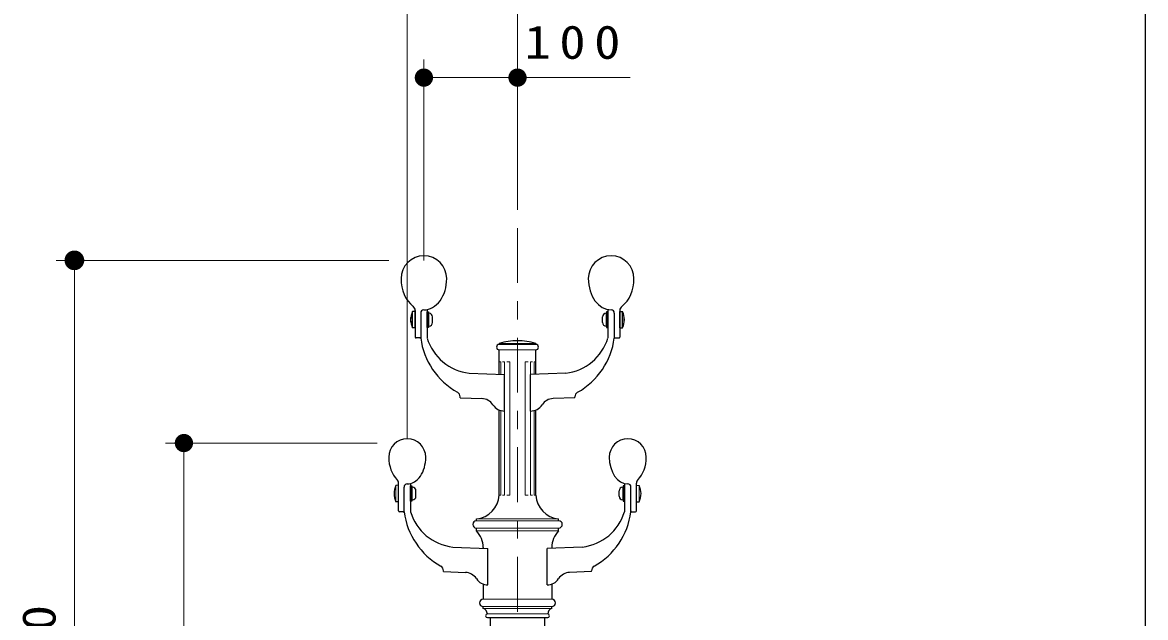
# Model space of a CAD drawing. Units: millimetres on the paper, scale 1:20. Extents: x -365 to 0, y 0 to 257.
# Drawn here: x -61.4 to 0, y 114 to 146.6 of the extents above; entities that cross this region are included whole.
import ezdxf

# ---------------------------------------------------------------- set-up
doc = ezdxf.new("R2010")
doc.units = ezdxf.units.MM
doc.linetypes.add('USER2', pattern=[6, 3, -1, 1, -1])
doc.layers.add('1_20', color=3, linetype='Continuous', lineweight=25)
doc.layers.add('NAKAMURA図枠', color=7, linetype='Continuous', lineweight=13)
doc.styles.add('ＭＳ ゴシック', font='')
doc.styles.get('ＭＳ ゴシック').set_extended_font_data('MS Gothic')

# ---------------------------------------------------------------- blocks, each defined once
blk = doc.blocks.new('filled_dot')
at = {"color": 0, "linetype": 'Continuous', "lineweight": -2, "const_width": 1.25}
blk.add_lwpolyline([(-0.625, 0, 1), (0.625, 0, 1)], format="xyb", close=True, dxfattribs=at)

msp = doc.modelspace()

# ---------------------------------------------------------------- linework, layer by layer
at = {"layer": '1_20', "color": 7, "lineweight": 13}
for p, q in [((-40.377, 123.792), (-40.377, 154.567)), ((-34.348, 136.335), (-34.348, 154.567)), ((-39.468, 133.567), (-39.468, 144.567)), ((-34.348, 136.335), (-34.348, 144.567)), ((-39.468, 143.567), (-28.19, 143.567)), ((-41.377, 133.567), (-59.583, 133.567)), ((-58.583, 91.067), (-58.583, 133.567)), ((-33.348, 129.017), (-35.348, 129.017)), ((-33.348, 128.967), (-35.348, 128.967)), ((-33.348, 128.667), (-35.348, 128.667)), ((-33.348, 128.667), (-35.348, 128.667)), ((-35.259, 128.017), (-35.314, 128.017)), ((-35.259, 127.324), (-35.259, 128.017)), ((-35.064, 128.017), (-35.17, 128.017)), ((-35.064, 127.317), (-35.064, 128.017)), ((-34.775, 128.017), (-34.924, 128.017)), ((-34.775, 120.717), (-34.775, 128.017)), ((-33.921, 120.717), (-33.921, 128.017)), ((-33.921, 128.017), (-33.772, 128.017)), ((-33.632, 127.317), (-33.632, 128.017)), ((-33.632, 128.017), (-33.526, 128.017)), ((-33.437, 128.017), (-33.382, 128.017)), ((-33.437, 127.324), (-33.437, 128.017)), ((-35.259, 120.717), (-35.259, 125.344)), ((-35.064, 120.717), (-35.064, 125.317)), ((-33.632, 120.717), (-33.632, 125.32)), ((-33.437, 120.717), (-33.437, 125.344)), ((-42.029, 123.567), (-53.593, 123.567)), ((-52.593, 91.067), (-52.593, 123.567)), ((-41.002, 120.358), (-41.002, 121.25)), ((-27.694, 120.358), (-27.694, 121.25)), ((-41.102, 120.804), (-41.093, 120.804)), ((-41.093, 120.679), (-41.093, 120.929)), ((-35.259, 120.717), (-35.314, 120.717)), ((-35.064, 120.717), (-35.17, 120.717)), ((-34.775, 120.717), (-34.924, 120.717)), ((-33.921, 120.717), (-33.772, 120.717)), ((-33.632, 120.717), (-33.526, 120.717)), ((-33.437, 120.717), (-33.382, 120.717)), ((-27.604, 120.679), (-27.604, 120.929)), ((-27.594, 120.804), (-27.604, 120.804)), ((-32.098, 119.417), (-36.598, 119.417)), ((-36.598, 119.317), (-32.098, 119.317)), ((-36.598, 118.917), (-32.098, 118.917)), ((-36.598, 118.767), (-32.098, 118.767)), ((-36.223, 115.017), (-32.473, 115.017)), ((-36.223, 114.617), (-32.473, 114.617)), ((-32.473, 114.517), (-36.223, 114.517)), ((-35.998, 114.217), (-32.698, 114.217))]:
    msp.add_line(p, q, dxfattribs=at)
at = {"layer": '1_20', "color": 7, "linetype": 'USER2', "lineweight": 13}
msp.add_line((-34.348, 135.335), (-34.348, 61.106), dxfattribs=at)
at = {"layer": '1_20'}
for p, q in [((-39.293, 130.871), (-39.293, 129.317)), ((-29.403, 130.871), (-29.403, 129.317)), ((-40.193, 130.317), (-40.184, 130.317)), ((-40.184, 130.192), (-40.184, 130.442)), ((-39.943, 130.767), (-40.093, 130.763)), ((-40.093, 129.871), (-40.093, 130.763)), ((-39.943, 130.82), (-39.943, 129.367)), ((-39.943, 129.867), (-39.943, 130.767)), ((-39.943, 129.967), (-39.943, 130.667)), ((-39.643, 130.679), (-39.643, 129.317)), ((-39.293, 130.742), (-39.213, 130.742)), ((-39.293, 129.892), (-39.293, 130.742)), ((-39.213, 130.742), (-39.213, 129.892)), ((-39.193, 130.667), (-39.213, 130.667)), ((-39.213, 129.967), (-39.213, 130.667)), ((-38.993, 130.167), (-38.993, 130.467)), ((-29.703, 130.167), (-29.703, 130.467)), ((-29.503, 130.667), (-29.483, 130.667)), ((-29.483, 130.742), (-29.483, 129.892)), ((-29.403, 130.742), (-29.483, 130.742)), ((-29.483, 129.967), (-29.483, 130.667)), ((-29.403, 129.892), (-29.403, 130.742)), ((-29.053, 130.679), (-29.053, 129.317)), ((-28.753, 130.82), (-28.753, 129.367)), ((-28.753, 130.767), (-28.603, 130.763)), ((-28.753, 129.867), (-28.753, 130.767)), ((-28.753, 129.967), (-28.753, 130.667)), ((-28.603, 129.871), (-28.603, 130.763)), ((-28.513, 130.192), (-28.513, 130.442)), ((-28.503, 130.317), (-28.513, 130.317)), ((-39.943, 129.867), (-40.093, 129.871)), ((-39.213, 129.892), (-39.293, 129.892)), ((-39.193, 129.967), (-39.213, 129.967)), ((-29.503, 129.967), (-29.483, 129.967)), ((-29.483, 129.892), (-29.403, 129.892)), ((-28.753, 129.867), (-28.603, 129.871)), ((-39.693, 129.317), (-39.893, 129.317)), ((-35.348, 129.017), (-35.348, 128.967)), ((-33.348, 129.017), (-33.348, 128.967)), ((-29.003, 129.317), (-28.803, 129.317)), ((-35.348, 127.328), (-35.348, 128.667)), ((-33.348, 127.328), (-33.348, 128.667)), ((-36.985, 127.39), (-35.057, 127.317)), ((-35.057, 125.317), (-35.057, 127.317)), ((-31.712, 127.39), (-33.64, 127.317)), ((-33.64, 125.317), (-33.64, 127.317)), ((-37.486, 126.046), (-37.486, 126.089)), ((-37.486, 126.046), (-36.29, 126)), ((-31.21, 126.046), (-32.406, 126)), ((-31.21, 126.046), (-31.21, 126.089)), ((-35.348, 120.717), (-35.348, 125.374)), ((-35.06, 125.317), (-35.057, 125.317)), ((-33.636, 125.317), (-33.64, 125.317)), ((-33.348, 120.717), (-33.348, 125.374)), ((-40.852, 121.254), (-41.002, 121.25)), ((-40.852, 119.854), (-40.852, 121.364)), ((-40.852, 120.354), (-40.852, 121.254)), ((-40.552, 119.804), (-40.552, 121.154)), ((-40.202, 121.351), (-40.202, 119.804)), ((-40.202, 121.229), (-40.122, 121.229)), ((-40.202, 120.379), (-40.202, 121.229)), ((-40.122, 121.229), (-40.122, 120.379)), ((-40.102, 121.154), (-40.122, 121.154)), ((-40.122, 120.454), (-40.122, 121.154)), ((-28.594, 121.154), (-28.574, 121.154)), ((-28.574, 121.229), (-28.574, 120.379)), ((-28.494, 121.229), (-28.574, 121.229)), ((-28.574, 120.454), (-28.574, 121.154)), ((-28.494, 121.351), (-28.494, 119.804)), ((-28.494, 120.379), (-28.494, 121.229)), ((-28.144, 119.804), (-28.144, 121.154)), ((-27.844, 119.854), (-27.844, 121.364)), ((-27.844, 121.254), (-27.694, 121.25)), ((-27.844, 120.354), (-27.844, 121.254)), ((-40.852, 120.201), (-40.852, 120.901)), ((-40.102, 120.454), (-40.122, 120.454)), ((-39.902, 120.654), (-39.902, 120.954)), ((-28.794, 120.654), (-28.794, 120.954)), ((-28.594, 120.454), (-28.574, 120.454)), ((-27.844, 120.201), (-27.844, 120.901)), ((-40.852, 120.354), (-41.002, 120.358)), ((-40.602, 119.804), (-40.802, 119.804)), ((-40.122, 120.379), (-40.202, 120.379)), ((-28.574, 120.379), (-28.494, 120.379)), ((-28.095, 119.804), (-27.894, 119.804)), ((-27.844, 120.354), (-27.694, 120.358)), ((-36.598, 119.317), (-36.598, 119.417)), ((-32.098, 119.317), (-32.098, 119.417)), ((-36.598, 118.767), (-36.598, 118.917)), ((-32.098, 118.767), (-32.098, 118.917)), ((-37.894, 117.878), (-35.966, 117.804)), ((-36.223, 117.844), (-36.223, 117.814)), ((-35.966, 115.804), (-35.966, 117.804)), ((-30.803, 117.878), (-32.731, 117.804)), ((-32.731, 115.804), (-32.731, 117.804)), ((-32.473, 117.844), (-32.473, 117.814)), ((-38.395, 116.533), (-38.395, 116.576)), ((-38.395, 116.533), (-37.199, 116.488)), ((-30.301, 116.533), (-31.498, 116.488)), ((-30.301, 116.533), (-30.301, 116.576)), ((-36.223, 115.849), (-36.223, 115.017)), ((-35.969, 115.804), (-35.966, 115.804)), ((-32.728, 115.804), (-32.731, 115.804)), ((-32.473, 115.849), (-32.473, 115.017)), ((-36.223, 114.517), (-36.223, 114.617)), ((-32.473, 114.517), (-32.473, 114.617)), ((-35.998, 114.017), (-32.698, 114.017)), ((-35.848, 114.017), (-35.848, 71.067)), ((-32.848, 71.067), (-32.848, 114.017))]:
    msp.add_line(p, q, dxfattribs=at)
for centre, radius, start, end in [((-39.468, 132.567), 1.25, 0, 180), ((-29.228, 132.567), 1.25, 0, 180), ((-40.243, 130.82), 0.3, 0, 53.37802), ((-39.468, 130.679), 0.175, 93, 180), ((-29.228, 130.679), 0.175, 0, 87), ((-28.453, 130.82), 0.3, 126.62198, 180), ((-39.148, 130.317), 1.045, 154.72879, 205.27121), ((-39.193, 130.467), 0.2, 0, 90), ((-29.503, 130.467), 0.2, 90, 180), ((-29.548, 130.317), 1.045, 334.72879, 25.27121), ((-39.193, 130.167), 0.2, 270, 0), ((-29.503, 130.167), 0.2, 180, 270), ((-39.893, 129.367), 0.05, 180, 270), ((-39.693, 129.367), 0.05, 270, 0), ((-35.677, 129.836), 4, 187.45879, 240.66396), ((-36.664, 130.121), 2.75, 197.01523, 263.29478), ((-34.348, 125.758), 3.408, 90, 107.06153), ((-34.348, 125.758), 3.408, 72.93847, 90), ((-32.033, 130.121), 2.75, 276.70522, 342.98477), ((-33.019, 129.836), 4, 299.33604, 352.54121), ((-29.003, 129.367), 0.05, 180, 270), ((-28.803, 129.367), 0.05, 270, 0), ((-35.348, 128.817), 0.15, 90, 270), ((-33.348, 128.817), 0.15, 270, 90), ((-37.786, 126.089), 0.3, 0, 60.1063), ((-36.319, 125.251), 0.75, 32.95359, 87.81581), ((-32.378, 125.251), 0.75, 92.18419, 147.04641), ((-30.91, 126.089), 0.3, 119.8937, 180), ((-35.06, 126.067), 0.75, 212.95359, 270), ((-33.636, 126.067), 0.75, 270, 327.04641), ((-40.377, 122.792), 1.012, 0, 180), ((-28.319, 122.792), 1.012, 0, 180), ((-40.057, 120.804), 1.045, 154.72879, 205.27121), ((-41.152, 121.364), 0.3, 0, 45.77441), ((-40.377, 121.154), 0.175, 90, 180), ((-40.102, 120.954), 0.2, 0, 90), ((-28.594, 120.954), 0.2, 90, 180), ((-28.319, 121.154), 0.175, 0, 90), ((-27.544, 121.364), 0.3, 134.22558, 180), ((-28.639, 120.804), 1.045, 334.72879, 25.27121), ((-40.102, 120.654), 0.2, 270, 0), ((-36.745, 120.809), 1.4, 276.02537, 356.22123), ((-31.951, 120.809), 1.4, 183.77876, 263.97463), ((-28.594, 120.654), 0.2, 180, 270), ((-40.802, 119.854), 0.05, 180, 270), ((-40.602, 119.854), 0.05, 270, 0.75269), ((-36.586, 120.323), 4, 187.45879, 240.66396), ((-37.573, 120.609), 2.75, 197.01523, 263.29478), ((-31.124, 120.609), 2.75, 276.70522, 342.98477), ((-32.111, 120.323), 4, 299.33604, 352.54121), ((-28.095, 119.854), 0.05, 179.24731, 270), ((-27.894, 119.854), 0.05, 270, 0), ((-36.598, 119.117), 0.2, 90, 270), ((-32.098, 119.117), 0.2, 270, 90), ((-37.623, 117.813), 1.4, 1.29396, 42.95511), ((-31.074, 117.813), 1.4, 137.04489, 178.70604), ((-38.695, 116.576), 0.3, 0, 60.1063), ((-30.001, 116.576), 0.3, 119.8937, 180), ((-37.228, 115.738), 0.75, 32.95359, 87.81581), ((-35.969, 116.554), 0.75, 212.95359, 270), ((-32.728, 116.554), 0.75, 270, 327.04641), ((-31.469, 115.738), 0.75, 92.18419, 147.04641), ((-36.223, 114.817), 0.2, 90, 270), ((-32.473, 114.817), 0.2, 270, 90), ((-36.347, 114.189), 0.35, 4.47753, 69.26226), ((-32.349, 114.189), 0.35, 110.73774, 175.52247), ((-35.998, 114.117), 0.1, 90, 270), ((-32.698, 114.117), 0.1, 270, 90)]:
    msp.add_arc(centre, radius, start, end, dxfattribs=at)
for centre, major_axis, ratio, start_param, end_param in [((-39.468, 132.567), (0, -1.713), 0.729857, 4.712389, 5.786138), ((-39.468, 132.567), (0, -1.713), 0.729857, 6.283185, 7.853982), ((-29.228, 132.567), (0, -1.713), 0.729857, 4.712389, 6.283185), ((-29.228, 132.567), (0, -1.713), 0.729857, 0.497047, 1.570796), ((-40.377, 122.792), (0, -1.463), 0.69223, 4.712389, 5.690284), ((-40.377, 122.792), (0, -1.463), 0.69223, 6.283185, 7.853982), ((-28.319, 122.792), (0, -1.463), 0.69223, 4.712389, 6.283185), ((-28.319, 122.792), (0, -1.463), 0.69223, 0.592902, 1.570796)]:
    msp.add_ellipse(centre, major_axis=major_axis, ratio=ratio, start_param=start_param, end_param=end_param, dxfattribs=at)
at = {"layer": 'NAKAMURA図枠', "color": 20, "lineweight": 25}
msp.add_line((0, 0), (0, 257), dxfattribs=at)

# ---------------------------------------------------------------- block references
at = {"layer": '1_20', "color": 7, "lineweight": 13, "xscale": 0.4, "yscale": 0.4}
msp.add_blockref('filled_dot', (-39.468, 143.567), dxfattribs=at)
at = {"layer": '1_20', "color": 7, "lineweight": 13}
for p, xscale, yscale, rotation in [((-34.348, 143.567), 0.4, 0.4, 180), ((-58.583, 133.567), 0.431, 0.431, 270), ((-52.593, 123.567), 0.4, 0.4, 270)]:
    msp.add_blockref('filled_dot', p, dxfattribs=dict(at, xscale=xscale, yscale=yscale, rotation=rotation))

# ---------------------------------------------------------------- texts
at = {"layer": '1_20', "color": 7, "insert": (-31.107, 144.567), "char_height": 1.833, "attachment_point": 8, "style": 'ＭＳ ゴシック'}
msp.add_mtext('\\T1.33;\\W1.15;100', dxfattribs=at)
at = {"layer": '1_20', "color": 7, "insert": (-59.583, 112.317), "char_height": 1.833, "attachment_point": 8, "rotation": 90, "style": 'ＭＳ ゴシック'}
msp.add_mtext('\\T1.33;\\W1.15;850', dxfattribs=at)

doc.saveas('drawing.dxf')
